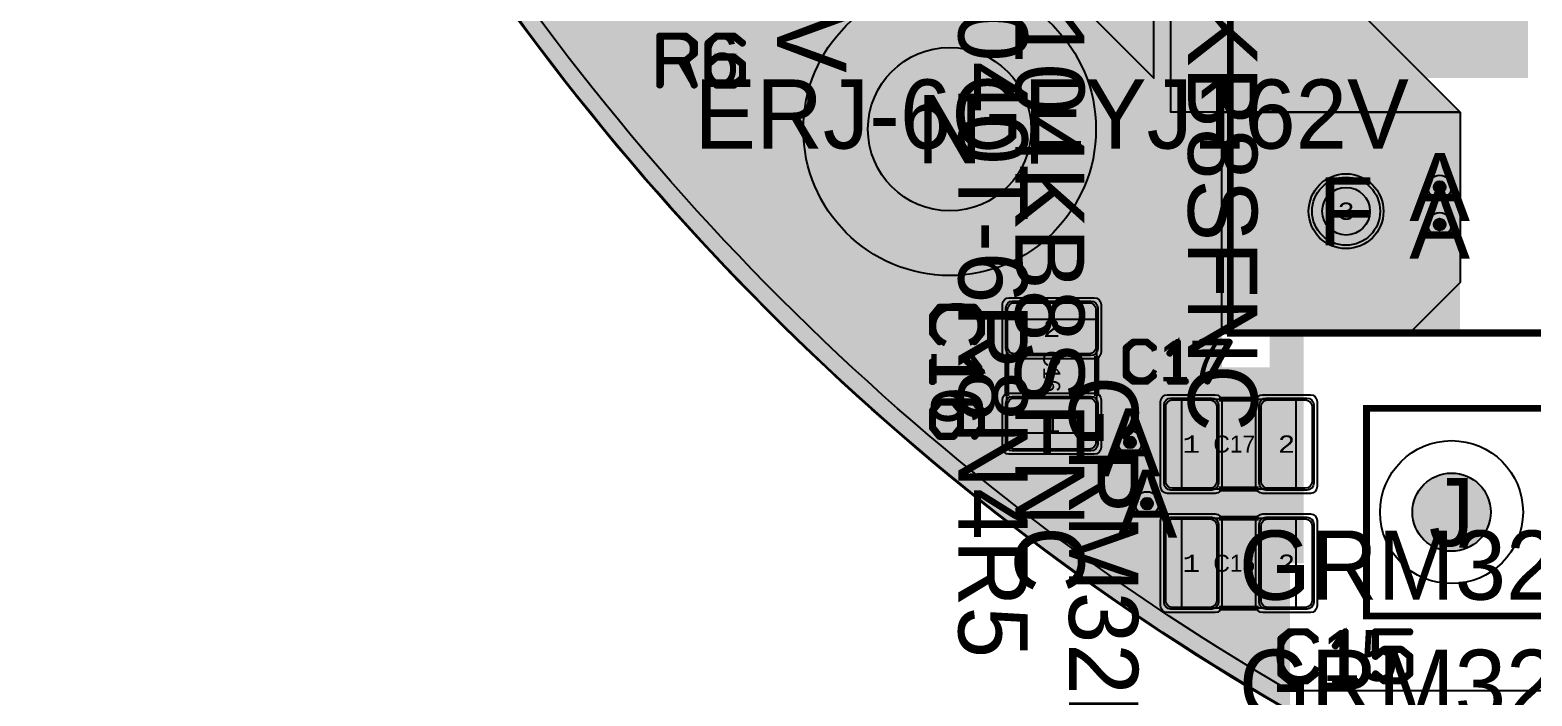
# Model space of a CAD drawing. Extents: x -74 to 89, y -133 to 74.
# Drawn here: x -74.03 to -29.89, y -63.65 to -44.09 of the extents above; entities that cross this region are included whole.
import ezdxf
from ezdxf.enums import TextEntityAlignment as Align

# ---------------------------------------------------------------- set-up
doc = ezdxf.new("R2010")
doc.units = 0
doc.header["$MEASUREMENT"] = 0
for name, color, linetype in [('ASSEMBLY_OUTLINES_TOP', 102, 'CONTINUOUS'), ('ASSEMBLY_PART_NUMBERS_TOP', 102, 'CONTINUOUS'), ('ASSEMBLY_REF_DES_TOP', 102, 'CONTINUOUS'), ('BOARD_OUTLINE', 10, 'CONTINUOUS'), ('DRILL_DRAWING', 21, 'CONTINUOUS'), ('GENERATED_SILKSCREEN_TOP', 140, 'CONTINUOUS'), ('MANUFACTURING_OUTLINES', 10, 'CONTINUOUS'), ('MOUNTING_HOLE_PADS_LAYER10', 150, 'CONTINUOUS'), ('MOUNTING_HOLE_PADS_LAYER11', 230, 'CONTINUOUS'), ('MOUNTING_HOLES_LAYER_BOT13', 42, 'CONTINUOUS'), ('MOUNTING_HOLES_LAYER_TOP', 42, 'CONTINUOUS'), ('PART_HOLES_LAYER_BOTTOM', 30, 'CONTINUOUS'), ('PART_HOLES_LAYER_TOP', 30, 'CONTINUOUS'), ('PART_PADS_LAYER_BOTTOM', 230, 'CONTINUOUS'), ('PART_PADS_LAYER_TOP', 150, 'CONTINUOUS'), ('PART_PADS_SMD_TOP', 150, 'CONTINUOUS'), ('PIN_NUMBERS_TOP', 8, 'CONTINUOUS'), ('PLACEMENT_OUTLINES_TOP', 130, 'CONTINUOUS'), ('PLANE_DATA_LAYER_BOTTOM', 230, 'CONTINUOUS'), ('PLANE_DATA_LAYER_TOP', 150, 'CONTINUOUS'), ('PLANE_SHAPES_LAYER_BOTTOM', 230, 'CONTINUOUS'), ('PLANE_SHAPES_LAYER_TOP', 150, 'CONTINUOUS'), ('ROUTE_BORDER', 151, 'CONTINUOUS'), ('SILKSCREEN_OUTLINES_TOP', 150, 'CONTINUOUS'), ('SILKSCREEN_REF_DES_TOP', 150, 'CONTINUOUS'), ('SOLDERMASK_PADS_BTM', 12, 'CONTINUOUS'), ('SOLDERMASK_PADS_TOP', 180, 'CONTINUOUS'), ('SOLDERPASTE_PADS_TOP', 180, 'CONTINUOUS'), ('TRACES_LAYER_TOP', 150, 'CONTINUOUS'), ('VIA_HOLES_LAYER_BOTTOM', 30, 'CONTINUOUS'), ('VIA_HOLES_LAYER_TOP', 30, 'CONTINUOUS'), ('VIA_PADS_LAYER_BOTTOM', 230, 'CONTINUOUS'), ('VIA_PADS_LAYER_TOP', 150, 'CONTINUOUS')]:
    doc.layers.add(name, color=color, linetype=linetype)
doc.styles.add('COURIER_NEW', font='COUR.TTF')
doc.styles.add('VERIBEST_GERBER_0', font='txt')

msp = doc.modelspace()

# ---------------------------------------------------------------- hatches: boundary and pattern name
at = {"layer": 'MOUNTING_HOLES_LAYER_BOT13'}
h = msp.add_hatch(color=256, dxfattribs=at)
edge = h.paths.add_edge_path()
edge.add_arc((-47, -47), 2.4, 0, 360)
h = msp.add_hatch(color=256, dxfattribs=at)
edge = h.paths.add_edge_path()
edge.add_arc((-32.25, -58.25), 1.15, 0, 360)
at = {"layer": 'MOUNTING_HOLES_LAYER_TOP'}
h = msp.add_hatch(color=256, dxfattribs=at)
edge = h.paths.add_edge_path()
edge.add_arc((-47, -47), 2.4, 0, 360)
h = msp.add_hatch(color=256, dxfattribs=at)
edge = h.paths.add_edge_path()
edge.add_arc((-32.25, -58.25), 1.15, 0, 360)
at = {"layer": 'PART_HOLES_LAYER_BOTTOM'}
h = msp.add_hatch(color=256, dxfattribs=at)
edge = h.paths.add_edge_path()
edge.add_arc((-35.35, -49.41), 0.7, 0, 360)
at = {"layer": 'PART_HOLES_LAYER_TOP'}
h = msp.add_hatch(color=256, dxfattribs=at)
edge = h.paths.add_edge_path()
edge.add_arc((-35.35, -49.41), 0.7, 0, 360)
at = {"layer": 'PLANE_DATA_LAYER_BOTTOM'}
h = msp.add_hatch(color=256, dxfattribs=at)
h.paths.add_polyline_path([(-30, -45.4238, -0.414213562), (-30.0762, -45.5), (-38.999992, -45.5, 0.414213562), (-39, -45.500008), (-39, -53.999992, 0.414213562), (-38.999992, -54), (-37.076199, -54, -0.414213562), (-36.999999, -54.0762), (-36.999999, -63.375152, -0.579265375), (-37.114677, -63.440923, -0.129068366), (-63.489622, -37.03131, -0.132776077), (-63.5, -36.992919), (-63.5, -9.5), (-72.816526, -9.5, -0.37700099), (-72.892096, -9.43358, -0.002983456), (-72.999481, -8.56305, -0.029201915), (-73, -8.554172), (-73, 8.554164, -0.029201915), (-72.999481, 8.563042, -0.002983483), (-72.892095, 9.43358, -0.37700099), (-72.816525, 9.5), (-63.5, 9.5), (-63.5, 18.4238, -0.414213562), (-63.4238, 18.5), (-60.293417, 18.5, -0.414213562), (-60.217217, 18.4238), (-60.217217, 18.423799, -0.09675006), (-60.222818, 18.395125, 0.195333998), (-60.222818, 17.604875, -0.09675006), (-60.217217, 17.576201), (-60.217217, 17.5762, -0.414213562), (-60.293417, 17.5), (-60.499992, 17.5, 0.414213562), (-60.5, 17.499992), (-60.5, 13.823193, -0.130021935), (-60.509966, 13.785517, 0.264511518), (-60.509966, 11.214483, -0.130021935), (-60.5, 11.176807), (-60.5, 9.500008, 0.414213562), (-60.499992, 9.5), (-59.0762, 9.5, -0.414213562), (-59, 9.4238), (-59, -7.275483, -0.401337416), (-59.072836, -7.351609, 0.956789612), (-59.072836, -10.648391, -0.401337416), (-59, -10.724517), (-59, -11.025483, -0.401337416), (-59.072836, -11.101609, 0.956789612), (-59.072836, -14.398391, -0.401337416), (-59, -14.474517), (-59, -15.025483, -0.401337416), (-59.072836, -15.101609, 0.956789612), (-59.072836, -18.398391, -0.401337416), (-59, -18.474517), (-59, -21.499992, 0.414213562), (-58.999992, -21.5), (-30.0762, -21.5, -0.414213562), (-30, -21.5762)], flags=0)
h.paths.add_polyline_path([(-72, 0, -1), (-61, 0, -1)], flags=0)
h.paths.add_polyline_path([(-62.15, -37, -1), (-58.85, -37, -1)], flags=0)
h.paths.add_polyline_path([(-62.15, -29.5, -1), (-58.85, -29.5, -1)], flags=0)
h.paths.add_polyline_path([(-56.95, -37, -1), (-54.05, -37, -1)], flags=0)
h.paths.add_polyline_path([(-53.000008, -32, 0.414213562), (-53, -31.999992), (-53, -27.000008, 0.414213562), (-53.000008, -27), (-58.499992, -27, 0.414213562), (-58.5, -27.000008), (-58.5, -31.999992, 0.414213562), (-58.499992, -32), (-56.899, -32, -0.414213562), (-56.8228, -32.0762, -0.176313298), (-56.840625, -32.125178, 2.144389354), (-54.159375, -32.125178, -0.176313298), (-54.1772, -32.0762, -0.414213562), (-54.101, -32)], flags=0)
h.paths.add_polyline_path([(-52.25, -23.25, -1), (-49.25, -23.25, -1)], flags=0)
h.paths.add_polyline_path([(-42.500008, -41.5, 0.414213562), (-42.5, -41.499992), (-42.5, -36.000008, 0.414213562), (-42.500008, -36), (-51.499992, -36, 0.414213562), (-51.5, -36.000008), (-51.5, -41.499992, 0.414213562), (-51.499992, -41.5)], flags=0)
h.paths.add_polyline_path([(-42.500008, -34.5, 0.414213562), (-42.5, -34.499992), (-42.5, -28.500008, 0.414213562), (-42.500008, -28.5), (-51.499992, -28.5, 0.414213562), (-51.5, -28.500008), (-51.5, -34.499992, 0.414213562), (-51.499992, -34.5)], flags=0)
h.paths.add_polyline_path([(-51.8, -47, -1), (-42.2, -47, -1)], flags=0)
h.paths.add_polyline_path([(-41.75, -42.75, -1), (-39.25, -42.75, -1)], flags=0)
h.paths.add_polyline_path([(-36.85, -39.25, -1), (-33.85, -39.25, -1)], flags=0)
h = msp.add_hatch(color=256, dxfattribs=at)
h.paths.add_polyline_path([(-32, -52.9238, -0.414213562), (-32.0762, -53), (-37.9238, -53, -0.414213562), (-38, -52.9238), (-38, -46.5762, -0.414213562), (-37.9238, -46.5), (-32.0762, -46.5, -0.414213562), (-32, -46.5762)], flags=0)
h.paths.add_polyline_path([(-36.85, -49.41, -1), (-33.85, -49.41, -1)], flags=0)
for points in [[(-35.35, -49.41), (-35.35, -47.8338)], [(-35.35, -49.41), (-36.9262, -49.41)], [(-35.35, -49.41), (-35.35, -50.9862)], [(-35.35, -49.41), (-33.7738, -49.41)]]:
    msp.add_hatch(color=256, dxfattribs=at).paths.add_polyline_path(points, is_closed=False, flags=0)
at = {"layer": 'PLANE_DATA_LAYER_TOP'}
h = msp.add_hatch(color=256, dxfattribs=at)
h.paths.add_polyline_path([(-31.999999, -46.531563), (-32.000002, -51.46844), (-32.000002, -51.468441, -0.198909956), (-32.02232, -51.522322), (-33.477678, -52.97768, -0.198913366), (-33.53156, -52.999998), (-40.9238, -53, -0.414213562), (-41, -52.9238), (-41, -45.500004), (-41.000003, -45.499999), (-44.499998, -42.000002, 0.207684346), (-44.500004, -42), (-50.4238, -42, -0.414213562), (-50.5, -41.9238), (-50.5, -38.0762, -0.414213562), (-50.4238, -38), (-40.531562, -38, -0.198913366), (-40.47768, -38.022318), (-32.022317, -46.477681, -0.198909956), (-31.999999, -46.531562)], flags=0)
h.paths.add_polyline_path([(-45.65, -41.2, 0.414213562), (-45.1, -40.65), (-45.1, -39.35, 0.414213562), (-45.65, -38.8), (-48.85, -38.8, 0.414213562), (-49.4, -39.35), (-49.4, -40.65, 0.414213562), (-48.85, -41.2)], flags=0)
h.paths.add_polyline_path([(-41.75, -42.75, -1), (-39.25, -42.75, -1)], flags=0)
h.paths.add_polyline_path([(-36.85, -49.41, -1), (-33.85, -49.41, -1)], flags=0)
for points in [[(-35.35, -49.41), (-35.35, -47.8338)], [(-35.35, -49.41), (-36.9262, -49.41)], [(-35.35, -49.41), (-35.35, -50.9862)], [(-35.35, -49.41), (-33.7738, -49.41)]]:
    msp.add_hatch(color=256, dxfattribs=at).paths.add_polyline_path(points, is_closed=False, flags=0)
at = {"layer": 'PLANE_SHAPES_LAYER_BOTTOM'}
h = msp.add_hatch(color=256, dxfattribs=at)
h.paths.add_polyline_path([(-30, -45.5), (-39, -45.5), (-39, -54), (-37, -54), (-37, -64.08588, -0.131652498), (-64.08588, -37), (-63.5, -37), (-63.5, -21.5), (-30, -21.5)], flags=0)
h.paths.add_polyline_path([(-58.5, -32), (-58.5, -27), (-53, -27), (-53, -32)], flags=16)
h.paths.add_polyline_path([(-51.5, -41.5), (-51.5, -36), (-42.5, -36), (-42.5, -41.5)], flags=16)
h.paths.add_polyline_path([(-51.5, -34.5), (-51.5, -28.5), (-42.5, -28.5), (-42.5, -34.5)], flags=16)
at = {"layer": 'PLANE_SHAPES_LAYER_TOP'}
for points in [[(-40.5, -38), (-32, -46.5), (-40.5, -46.5)], [(-44.5, -42), (-41, -45.5), (-41, -42)], [(-32, -51.5), (-33.5, -53), (-39, -53), (-39, -46.5), (-32, -46.5)]]:
    msp.add_hatch(color=256, dxfattribs=at).paths.add_polyline_path(points, flags=0)
at = {"layer": 'VIA_HOLES_LAYER_BOTTOM'}
h = msp.add_hatch(color=256, dxfattribs=at)
edge = h.paths.add_edge_path()
edge.add_arc((-32.6, -48.7), 0.175, 0, 360)
h = msp.add_hatch(color=256, dxfattribs=at)
edge = h.paths.add_edge_path()
edge.add_arc((-32.6, -49.8), 0.175, 0, 360)
h = msp.add_hatch(color=256, dxfattribs=at)
edge = h.paths.add_edge_path()
edge.add_arc((-41.7, -56.2), 0.175, 0, 360)
h = msp.add_hatch(color=256, dxfattribs=at)
edge = h.paths.add_edge_path()
edge.add_arc((-41.2, -58), 0.175, 0, 360)
at = {"layer": 'VIA_HOLES_LAYER_TOP'}
h = msp.add_hatch(color=256, dxfattribs=at)
edge = h.paths.add_edge_path()
edge.add_arc((-32.6, -48.7), 0.175, 0, 360)
h = msp.add_hatch(color=256, dxfattribs=at)
edge = h.paths.add_edge_path()
edge.add_arc((-32.6, -49.8), 0.175, 0, 360)
h = msp.add_hatch(color=256, dxfattribs=at)
edge = h.paths.add_edge_path()
edge.add_arc((-41.7, -56.2), 0.175, 0, 360)
h = msp.add_hatch(color=256, dxfattribs=at)
edge = h.paths.add_edge_path()
edge.add_arc((-41.2, -58), 0.175, 0, 360)

# ---------------------------------------------------------------- linework, layer by layer
at = {"layer": 'ASSEMBLY_OUTLINES_TOP', "const_width": 0.2}
for points in [[(-38.75, -53), (-38.75, -25.5), (13.75, -25.5), (13.75, -53)], [(-34.75, -61.3), (-34.75, -55.2), (-12.75, -55.2), (-12.75, -61.3)]]:
    msp.add_lwpolyline(points, close=True, dxfattribs=at)
at = {"layer": 'ASSEMBLY_OUTLINES_TOP'}
for points in [[(-45.32, -55.93), (-45.32, -52.58), (-42.68, -52.58), (-42.68, -55.93)], [(-40.18, -57.57), (-40.18, -54.93), (-36.83, -54.93), (-36.83, -57.57)], [(-40.18, -61.07), (-40.18, -58.43), (-36.83, -58.43), (-36.83, -61.07)]]:
    msp.add_lwpolyline(points, close=True, dxfattribs=at)
msp.add_circle((0, 0), 74, dxfattribs=at)
at = {"layer": 'BOARD_OUTLINE'}
msp.add_lwpolyline([(62, -40.39802, -0.011944181), (60, -43.312816), (60, -43.312815, -0.105291747), (37.148351, -64), (10, -64), (10, -73.321211, -0.067878888), (-10, -73.321211), (-10, -64), (-37.148351, -64, -0.130474387), (-64, -37.148351), (-64, -10), (-73.321211, -10, -0.067878888), (-73.321211, 10), (-64, 10), (-64, 37.148351, -0.130474387), (-37.148351, 64), (-10, 64), (-10, 73.321211, -0.067878888), (10, 73.321211), (10, 64), (37.148351, 64, -0.105291747), (60, 43.312815), (60, 43.312816, -0.011944181), (62, 40.39802)], format="xyb", close=True, dxfattribs=at)
at = {"layer": 'GENERATED_SILKSCREEN_TOP', "const_width": 0.15}
for points in [[(-38.75, -52.95), (-38.75, -25.55), (13.75, -25.55), (13.75, -52.95)], [(-34.75, -61.3), (-34.75, -55.2), (-12.75, -55.2), (-12.75, -61.3)]]:
    msp.add_lwpolyline(points, close=True, dxfattribs=at)
for points in [[(-54.4855, -44.8055), (-54.481, -44.8025), (-54.4795, -44.795), (-54.475, -44.7875), (-54.475, -44.78), (-54.475, -44.471), (-54.475, -44.4635), (-54.4795, -44.459), (-54.4795, -44.4545), (-54.481, -44.453), (-54.4825, -44.4515), (-54.4855, -44.4485), (-54.7405, -44.2415), (-54.748, -44.2385), (-54.754, -44.237), (-54.76, -44.2355), (-55.516, -44.2355), (-55.5295, -44.2385), (-55.5385, -44.246), (-55.546, -44.255), (-55.549, -44.2655), (-55.549, -45.7055), (-55.546, -45.7175), (-55.5385, -45.725), (-55.5295, -45.7295), (-55.519, -45.731), (-55.507, -45.7295), (-55.4965, -45.725), (-55.489, -45.7175), (-55.486, -45.7055), (-55.486, -45.0155), (-54.781, -45.0155), (-54.535, -45.7145), (-54.529, -45.725), (-54.5185, -45.731), (-54.5065, -45.7325), (-54.4975, -45.7295), (-54.4885, -45.725), (-54.481, -45.7175), (-54.4765, -45.707), (-54.4795, -45.695), (-54.7255, -44.996), (-54.4855, -44.8055)], [(-55.486, -44.297), (-54.769, -44.297), (-54.535, -44.486), (-54.535, -44.765), (-54.769, -44.9555), (-55.486, -44.9555), (-55.486, -44.297)], [(-53.3215, -44.2415), (-53.0695, -44.447), (-53.062, -44.4545), (-53.0605, -44.4665), (-53.062, -44.4755), (-53.065, -44.483), (-53.0695, -44.489), (-53.077, -44.495), (-53.0845, -44.4995), (-53.092, -44.501), (-53.0995, -44.501), (-53.1055, -44.4965), (-53.3515, -44.297), (-53.8375, -44.297), (-54.0685, -44.486), (-54.0685, -45.0245), (-53.8645, -44.858), (-53.8585, -44.8565), (-53.8555, -44.855), (-53.854, -44.855), (-53.854, -44.8535), (-53.8465, -44.852), (-53.341, -44.852), (-53.335, -44.8535), (-53.335, -44.855), (-53.332, -44.855), (-53.3275, -44.8565), (-53.323, -44.858), (-53.0695, -45.062), (-53.068, -45.0665), (-53.065, -45.068), (-53.0635, -45.0695), (-53.0635, -45.0725), (-53.0605, -45.083), (-53.059, -45.0875), (-53.059, -45.5), (-53.0605, -45.5075), (-53.0635, -45.5135), (-53.065, -45.5195), (-53.0695, -45.524), (-53.3215, -45.7295), (-53.329, -45.7325), (-53.3305, -45.734), (-53.3335, -45.734), (-53.3365, -45.7355), (-53.338, -45.7355), (-53.341, -45.7355), (-53.8465, -45.7355), (-53.8525, -45.734), (-53.8585, -45.7325), (-53.8645, -45.7295), (-54.1165, -45.524), (-54.1195, -45.521), (-54.1225, -45.5195), (-54.1255, -45.515), (-54.1285, -45.5045), (-54.13, -45.5), (-54.13, -44.471), (-54.1285, -44.4635), (-54.1255, -44.4575), (-54.1225, -44.4545), (-54.1195, -44.4515), (-54.1165, -44.447), (-53.8645, -44.2415), (-53.8585, -44.24), (-53.854, -44.2385), (-53.8525, -44.237), (-53.8465, -44.2355), (-53.341, -44.2355), (-53.335, -44.237), (-53.3335, -44.237), (-53.332, -44.2385), (-53.3275, -44.24), (-53.3215, -44.2415)], [(-54.0685, -45.1025), (-54.0685, -45.485), (-53.8375, -45.674), (-53.353, -45.674), (-53.119, -45.485), (-53.119, -45.1025), (-53.353, -44.912), (-53.8375, -44.912), (-54.0685, -45.1025)], [(-47.528, -52.468), (-47.3225, -52.216), (-47.318, -52.2085), (-47.312, -52.207), (-47.306, -52.204), (-47.2985, -52.2025), (-46.2695, -52.2025), (-46.262, -52.204), (-46.256, -52.207), (-46.2515, -52.21), (-46.25, -52.2115), (-46.2455, -52.216), (-46.04, -52.468), (-46.0385, -52.4725), (-46.037, -52.477), (-46.0355, -52.4785), (-46.034, -52.4845), (-46.034, -52.99), (-46.0355, -52.9975), (-46.037, -53.0005), (-46.0385, -53.005), (-46.04, -53.0095), (-46.2455, -53.263), (-46.253, -53.269), (-46.265, -53.272), (-46.2725, -53.2705), (-46.28, -53.2675), (-46.2875, -53.263), (-46.2935, -53.2555), (-46.298, -53.248), (-46.2995, -53.2405), (-46.2995, -53.233), (-46.295, -53.227), (-46.0955, -52.9795), (-46.0955, -52.495), (-46.2845, -52.264), (-47.2835, -52.264), (-47.4725, -52.495), (-47.4725, -52.9795), (-47.273, -53.227), (-47.2685, -53.233), (-47.2685, -53.2405), (-47.27, -53.248), (-47.2745, -53.2555), (-47.2805, -53.263), (-47.288, -53.2675), (-47.2955, -53.2705), (-47.306, -53.272), (-47.315, -53.269), (-47.3225, -53.263), (-47.528, -53.0095), (-47.531, -53.0035), (-47.5325, -53.002), (-47.5325, -52.9975), (-47.5325, -52.996), (-47.534, -52.9945), (-47.534, -52.99), (-47.534, -52.4845), (-47.5325, -52.4785), (-47.531, -52.4725), (-47.528, -52.468)], [(-41.6256, -54.4256), (-41.8272, -54.2612), (-41.8332, -54.2576), (-41.8344, -54.2528), (-41.8368, -54.248), (-41.838, -54.242), (-41.838, -53.4188), (-41.8368, -53.4128), (-41.8344, -53.408), (-41.832, -53.4056), (-41.8308, -53.4032), (-41.8284, -53.3996), (-41.6256, -53.2352), (-41.622, -53.234), (-41.6184, -53.2328), (-41.6172, -53.2316), (-41.6124, -53.2304), (-41.208, -53.2304), (-41.202, -53.2316), (-41.1996, -53.2328), (-41.196, -53.234), (-41.1924, -53.2352), (-40.9896, -53.3996), (-40.9848, -53.4056), (-40.9824, -53.4152), (-40.9836, -53.4224), (-40.986, -53.4284), (-40.9896, -53.4332), (-40.9956, -53.438), (-41.0016, -53.4416), (-41.0076, -53.4428), (-41.0136, -53.4428), (-41.0184, -53.4392), (-41.2164, -53.2796), (-41.604, -53.2796), (-41.7888, -53.4308), (-41.7888, -54.23), (-41.604, -54.3812), (-41.2164, -54.3812), (-41.0184, -54.2216), (-41.0136, -54.2192), (-41.0076, -54.218), (-41.0016, -54.2192), (-40.9956, -54.2228), (-40.9896, -54.2276), (-40.986, -54.2336), (-40.9836, -54.2408), (-40.9824, -54.248), (-40.9848, -54.2552), (-40.9896, -54.2612), (-41.1924, -54.4256), (-41.1972, -54.428), (-41.1984, -54.4292), (-41.202, -54.4292), (-41.2032, -54.4304), (-41.2044, -54.4304), (-41.208, -54.4304), (-41.6124, -54.4304), (-41.6172, -54.4292), (-41.622, -54.428), (-41.6256, -54.4256)], [(-40.5336, -54.3812), (-40.5432, -54.3836), (-40.548, -54.3884), (-40.5516, -54.3968), (-40.5528, -54.4064), (-40.5516, -54.4148), (-40.548, -54.4232), (-40.5432, -54.4292), (-40.5336, -54.4304), (-40.0656, -54.4304), (-40.0572, -54.4292), (-40.05, -54.4232), (-40.0464, -54.4148), (-40.0452, -54.4064), (-40.0464, -54.3968), (-40.05, -54.3884), (-40.0572, -54.3836), (-40.0656, -54.3812), (-40.2768, -54.3812), (-40.2768, -53.2544), (-40.278, -53.246), (-40.2816, -53.24), (-40.2876, -53.2364), (-40.296, -53.2352), (-40.302, -53.234), (-40.308, -53.234), (-40.3128, -53.2364), (-40.3176, -53.2412), (-40.5516, -53.57), (-40.5552, -53.5784), (-40.5552, -53.5868), (-40.5516, -53.594), (-40.5456, -53.6), (-40.5384, -53.6048), (-40.53, -53.6072), (-40.5252, -53.6072), (-40.5216, -53.606), (-40.5156, -53.5988), (-40.3236, -53.33), (-40.3236, -54.3812), (-40.5336, -54.3812)], [(-39.4488, -54.3944), (-39.4512, -54.4028), (-39.45, -54.4112), (-39.444, -54.4184), (-39.438, -54.4232), (-39.4296, -54.4256), (-39.4212, -54.4268), (-39.414, -54.4244), (-39.408, -54.4172), (-38.7612, -53.2664), (-38.7588, -53.2604), (-38.7588, -53.2556), (-38.7588, -53.2508), (-38.7612, -53.246), (-38.7648, -53.2388), (-38.7696, -53.234), (-38.7756, -53.2316), (-38.7816, -53.2304), (-39.5916, -53.2304), (-39.6, -53.2328), (-39.606, -53.2388), (-39.6108, -53.246), (-39.612, -53.2556), (-39.6108, -53.264), (-39.606, -53.2724), (-39.6, -53.2784), (-39.5916, -53.2796), (-38.8224, -53.2796), (-39.4488, -54.3944)], [(-47.4725, -53.833), (-47.474, -53.821), (-47.4815, -53.815), (-47.492, -53.8105), (-47.504, -53.809), (-47.5145, -53.8105), (-47.525, -53.815), (-47.5325, -53.821), (-47.534, -53.833), (-47.534, -54.418), (-47.5325, -54.4285), (-47.525, -54.4375), (-47.5145, -54.442), (-47.504, -54.4435), (-47.492, -54.442), (-47.4815, -54.4375), (-47.474, -54.4285), (-47.4725, -54.418), (-47.4725, -54.154), (-46.064, -54.154), (-46.0535, -54.1525), (-46.046, -54.148), (-46.0415, -54.1405), (-46.04, -54.13), (-46.0385, -54.1225), (-46.0385, -54.115), (-46.0415, -54.109), (-46.0475, -54.103), (-46.4585, -53.8105), (-46.469, -53.806), (-46.478, -53.806), (-46.4885, -53.8105), (-46.496, -53.818), (-46.502, -53.827), (-46.505, -53.8375), (-46.502, -53.848), (-46.4945, -53.8555), (-46.1585, -54.0955), (-47.4725, -54.0955), (-47.4725, -53.833)], [(-46.04, -55.7905), (-46.2455, -56.0425), (-46.253, -56.05), (-46.265, -56.0515), (-46.2725, -56.05), (-46.28, -56.047), (-46.2875, -56.0425), (-46.2935, -56.035), (-46.298, -56.0275), (-46.2995, -56.02), (-46.2995, -56.0125), (-46.295, -56.0065), (-46.0955, -55.7605), (-46.0955, -55.2745), (-46.2845, -55.0435), (-46.823, -55.0435), (-46.6565, -55.2475), (-46.655, -55.2535), (-46.6535, -55.2565), (-46.6535, -55.258), (-46.652, -55.258), (-46.6505, -55.2655), (-46.6505, -55.771), (-46.652, -55.777), (-46.6535, -55.7785), (-46.6535, -55.78), (-46.655, -55.7845), (-46.6565, -55.7905), (-46.8605, -56.0425), (-46.8635, -56.044), (-46.8665, -56.047), (-46.868, -56.0485), (-46.871, -56.0485), (-46.8815, -56.0515), (-46.886, -56.053), (-47.2985, -56.053), (-47.306, -56.0515), (-47.312, -56.0485), (-47.318, -56.047), (-47.3225, -56.0425), (-47.528, -55.7905), (-47.531, -55.783), (-47.5325, -55.7815), (-47.5325, -55.7785), (-47.5325, -55.7755), (-47.534, -55.774), (-47.534, -55.771), (-47.534, -55.2655), (-47.5325, -55.2595), (-47.531, -55.2535), (-47.528, -55.2475), (-47.3225, -54.9955), (-47.3195, -54.9925), (-47.318, -54.9895), (-47.3135, -54.9865), (-47.303, -54.9835), (-47.2985, -54.982), (-46.2695, -54.982), (-46.262, -54.9835), (-46.256, -54.9865), (-46.2515, -54.9895), (-46.25, -54.9925), (-46.2455, -54.9955), (-46.04, -55.2475), (-46.0385, -55.2535), (-46.037, -55.258), (-46.0355, -55.2595), (-46.034, -55.2655), (-46.034, -55.771), (-46.0355, -55.777), (-46.0355, -55.7785), (-46.037, -55.78), (-46.0385, -55.7845), (-46.04, -55.7905)], [(-46.901, -55.0435), (-47.2835, -55.0435), (-47.4725, -55.2745), (-47.4725, -55.759), (-47.2835, -55.993), (-46.901, -55.993), (-46.7105, -55.759), (-46.7105, -55.2745), (-46.901, -55.0435)], [(-37.032, -63.2295), (-37.284, -63.024), (-37.2915, -63.0195), (-37.293, -63.0135), (-37.296, -63.0075), (-37.2975, -63), (-37.2975, -61.971), (-37.296, -61.9635), (-37.293, -61.9575), (-37.29, -61.9545), (-37.2885, -61.9515), (-37.2855, -61.947), (-37.032, -61.7415), (-37.0275, -61.74), (-37.023, -61.7385), (-37.0215, -61.737), (-37.0155, -61.7355), (-36.51, -61.7355), (-36.5025, -61.737), (-36.4995, -61.7385), (-36.495, -61.74), (-36.4905, -61.7415), (-36.237, -61.947), (-36.231, -61.9545), (-36.228, -61.9665), (-36.2295, -61.9755), (-36.2325, -61.983), (-36.237, -61.989), (-36.2445, -61.995), (-36.252, -61.9995), (-36.2595, -62.001), (-36.267, -62.001), (-36.273, -61.9965), (-36.5205, -61.797), (-37.005, -61.797), (-37.236, -61.986), (-37.236, -62.985), (-37.005, -63.174), (-36.5205, -63.174), (-36.273, -62.9745), (-36.267, -62.9715), (-36.2595, -62.97), (-36.252, -62.9715), (-36.2445, -62.976), (-36.237, -62.982), (-36.2325, -62.9895), (-36.2295, -62.9985), (-36.228, -63.0075), (-36.231, -63.0165), (-36.237, -63.024), (-36.4905, -63.2295), (-36.4965, -63.2325), (-36.498, -63.234), (-36.5025, -63.234), (-36.504, -63.2355), (-36.5055, -63.2355), (-36.51, -63.2355), (-37.0155, -63.2355), (-37.0215, -63.234), (-37.0275, -63.2325), (-37.032, -63.2295)], [(-35.667, -63.174), (-35.679, -63.177), (-35.685, -63.183), (-35.6895, -63.1935), (-35.691, -63.2055), (-35.6895, -63.216), (-35.685, -63.2265), (-35.679, -63.234), (-35.667, -63.2355), (-35.082, -63.2355), (-35.0715, -63.234), (-35.0625, -63.2265), (-35.058, -63.216), (-35.0565, -63.2055), (-35.058, -63.1935), (-35.0625, -63.183), (-35.0715, -63.177), (-35.082, -63.174), (-35.346, -63.174), (-35.346, -61.7655), (-35.3475, -61.755), (-35.352, -61.7475), (-35.3595, -61.743), (-35.37, -61.7415), (-35.3775, -61.74), (-35.385, -61.74), (-35.391, -61.743), (-35.397, -61.749), (-35.6895, -62.16), (-35.694, -62.1705), (-35.694, -62.181), (-35.6895, -62.19), (-35.682, -62.1975), (-35.673, -62.2035), (-35.6625, -62.2065), (-35.6565, -62.2065), (-35.652, -62.205), (-35.6445, -62.196), (-35.4045, -61.86), (-35.4045, -63.174), (-35.667, -63.174)], [(-34.236, -62.2515), (-34.242, -62.253), (-34.2465, -62.2545), (-34.2525, -62.2575), (-34.4565, -62.4225), (-34.4565, -61.797), (-33.477, -61.797), (-33.4665, -61.794), (-33.4575, -61.788), (-33.453, -61.7775), (-33.4515, -61.767), (-33.453, -61.755), (-33.4575, -61.746), (-33.4665, -61.7385), (-33.477, -61.7355), (-34.4895, -61.7355), (-34.5, -61.7385), (-34.509, -61.746), (-34.5165, -61.755), (-34.5195, -61.7655), (-34.5195, -62.487), (-34.518, -62.4975), (-34.5135, -62.505), (-34.5075, -62.5095), (-34.497, -62.5125), (-34.4895, -62.5155), (-34.4835, -62.517), (-34.476, -62.5155), (-34.47, -62.511), (-34.2255, -62.3115), (-33.741, -62.3115), (-33.507, -62.502), (-33.507, -62.985), (-33.741, -63.1725), (-34.2255, -63.1725), (-34.47, -62.9745), (-34.4805, -62.97), (-34.4895, -62.97), (-34.4985, -62.976), (-34.5075, -62.9835), (-34.5135, -62.994), (-34.515, -63.0045), (-34.5135, -63.015), (-34.506, -63.0225), (-34.2525, -63.2295), (-34.248, -63.2325), (-34.242, -63.2325), (-34.236, -63.2355), (-33.7305, -63.2355), (-33.726, -63.2355), (-33.7245, -63.234), (-33.723, -63.234), (-33.72, -63.2325), (-33.717, -63.2325), (-33.711, -63.2295), (-33.4575, -63.0225), (-33.453, -63.018), (-33.4515, -63.015), (-33.4485, -63.006), (-33.447, -63), (-33.447, -62.487), (-33.4485, -62.481), (-33.4515, -62.472), (-33.4515, -62.469), (-33.453, -62.4675), (-33.456, -62.4645), (-33.4575, -62.4615), (-33.711, -62.2575), (-33.7185, -62.2545), (-33.7245, -62.253), (-33.7305, -62.2515), (-34.236, -62.2515)]]:
    msp.add_lwpolyline(points, dxfattribs=at)
for points in [[(-45.319995, -54.833836, 0.000011642), (-45.320005, -54.833844), (-45.320005, -53.666156, 0.000011642), (-45.319995, -53.666164), (-45.319995, -54.833836)], [(-42.679995, -54.833844, 0.000011642), (-42.680005, -54.833836), (-42.680005, -53.666164, 0.000011642), (-42.679995, -53.666156), (-42.679995, -54.833844)], [(-37.916156, -54.929995, 0.000011642), (-37.916164, -54.930005), (-39.083836, -54.930005, 0.000011642), (-39.083844, -54.929995), (-37.916156, -54.929995)], [(-37.916156, -57.570005), (-39.083844, -57.570005, 0.000011642), (-39.083836, -57.569995), (-37.916164, -57.569995, 0.000011642), (-37.916156, -57.570005)], [(-37.916156, -58.429995, 0.000011642), (-37.916164, -58.430005), (-39.083836, -58.430005, 0.000011642), (-39.083844, -58.429995), (-37.916156, -58.429995)], [(-37.916156, -61.070005), (-39.083844, -61.070005, 0.000011642), (-39.083836, -61.069995), (-37.916164, -61.069995, 0.000011642), (-37.916156, -61.070005)]]:
    msp.add_lwpolyline(points, format="xyb", dxfattribs=at)
at = {"layer": 'MANUFACTURING_OUTLINES'}
msp.add_lwpolyline([(-37.161102, -64.021968, -0.130474388), (-64.021968, -37.161102, -0.132241555), (-64.0254, -37.148351), (-64.0254, -10.0254), (-73.321211, -10.0254, -0.375051504), (-73.346378, -10.003432, -0.067878885), (-73.346378, 10.003432, -0.375051504), (-73.321211, 10.0254), (-64.0254, 10.0254), (-64.0254, 37.148351, -0.132241555), (-64.021968, 37.161102, -0.130474388), (-37.161102, 64.021968, -0.132241555), (-37.148351, 64.0254), (-10.0254, 64.0254), (-10.0254, 73.321211, -0.375051504), (-10.003432, 73.346378, -0.067878885), (10.003432, 73.346378, -0.375051504), (10.0254, 73.321211), (10.0254, 64.0254), (37.148351, 64.0254, -0.132241555)], format="xyb", dxfattribs=at)
at = {"layer": 'MOUNTING_HOLE_PADS_LAYER10'}
for centre, radius in [((-47, -47), 4.3), ((-32.25, -58.25), 2.1)]:
    msp.add_circle(centre, radius, dxfattribs=at)
at = {"layer": 'MOUNTING_HOLE_PADS_LAYER11'}
for centre, radius in [((-47, -47), 4.3), ((-32.25, -58.25), 2.1)]:
    msp.add_circle(centre, radius, dxfattribs=at)
at = {"layer": 'MOUNTING_HOLES_LAYER_BOT13'}
for centre, radius in [((-47, -47), 2.4), ((-32.25, -58.25), 1.15)]:
    msp.add_circle(centre, radius, dxfattribs=at)
at = {"layer": 'MOUNTING_HOLES_LAYER_TOP'}
for centre, radius in [((-47, -47), 2.4), ((-32.25, -58.25), 1.15)]:
    msp.add_circle(centre, radius, dxfattribs=at)
at = {"layer": 'PART_HOLES_LAYER_BOTTOM'}
msp.add_circle((-35.35, -49.41), 0.7, dxfattribs=at)
at = {"layer": 'PART_HOLES_LAYER_TOP'}
msp.add_circle((-35.35, -49.41), 0.7, dxfattribs=at)
at = {"layer": 'PART_PADS_LAYER_BOTTOM'}
msp.add_circle((-35.35, -49.41), 1, dxfattribs=at)
at = {"layer": 'PART_PADS_LAYER_TOP'}
msp.add_circle((-35.35, -49.41), 1, dxfattribs=at)
at = {"layer": 'PART_PADS_SMD_TOP'}
for points in [[(-42.65, -53.45, -0.414213562), (-42.85, -53.65), (-45.15, -53.65, -0.414213562), (-45.35, -53.45), (-45.35, -52.25, -0.414213562), (-45.15, -52.05), (-42.85, -52.05, -0.414213562), (-42.65, -52.25)], [(-42.65, -56.25, -0.414213562), (-42.85, -56.45), (-45.15, -56.45, -0.414213562), (-45.35, -56.25), (-45.35, -55.05, -0.414213562), (-45.15, -54.85), (-42.85, -54.85, -0.414213562), (-42.65, -55.05)], [(-40.5, -57.6, -0.414213562), (-40.7, -57.4), (-40.7, -55.1, -0.414213562), (-40.5, -54.9), (-39.3, -54.9, -0.414213562), (-39.1, -55.1), (-39.1, -57.4, -0.414213562), (-39.3, -57.6)], [(-37.7, -57.6, -0.414213562), (-37.9, -57.4), (-37.9, -55.1, -0.414213562), (-37.7, -54.9), (-36.5, -54.9, -0.414213562), (-36.3, -55.1), (-36.3, -57.4, -0.414213562), (-36.5, -57.6)], [(-40.5, -61.1, -0.414213562), (-40.7, -60.9), (-40.7, -58.6, -0.414213562), (-40.5, -58.4), (-39.3, -58.4, -0.414213562), (-39.1, -58.6), (-39.1, -60.9, -0.414213562), (-39.3, -61.1)], [(-37.7, -61.1, -0.414213562), (-37.9, -60.9), (-37.9, -58.6, -0.414213562), (-37.7, -58.4), (-36.5, -58.4, -0.414213562), (-36.3, -58.6), (-36.3, -60.9, -0.414213562), (-36.5, -61.1)]]:
    msp.add_lwpolyline(points, format="xyb", close=True, dxfattribs=at)
at = {"layer": 'PLACEMENT_OUTLINES_TOP'}
for points in [[(-38.75, -53), (-38.75, -25.5), (13.75, -25.5), (13.75, -53)], [(-45.32, -55.93), (-45.32, -52.58), (-42.68, -52.58), (-42.68, -55.93)], [(-40.18, -57.57), (-40.18, -54.93), (-36.83, -54.93), (-36.83, -57.57)], [(-34.75, -61.3), (-34.75, -55.2), (-12.75, -55.2), (-12.75, -61.3)], [(-40.18, -61.07), (-40.18, -58.43), (-36.83, -58.43), (-36.83, -61.07)]]:
    msp.add_lwpolyline(points, close=True, dxfattribs=at)
at = {"layer": 'PLANE_DATA_LAYER_BOTTOM', "const_width": 0.75}
for points in [[(-35.35, -49.41), (-35.35, -47.8338)], [(-35.35, -49.41), (-36.9262, -49.41)], [(-35.35, -49.41), (-35.35, -50.9862)], [(-35.35, -49.41), (-33.7738, -49.41)]]:
    msp.add_lwpolyline(points, dxfattribs=at)
at = {"layer": 'PLANE_DATA_LAYER_TOP', "const_width": 0.75}
for points in [[(-35.35, -49.41), (-35.35, -47.8338)], [(-35.35, -49.41), (-36.9262, -49.41)], [(-35.35, -49.41), (-35.35, -50.9862)], [(-35.35, -49.41), (-33.7738, -49.41)]]:
    msp.add_lwpolyline(points, dxfattribs=at)
at = {"layer": 'PLANE_SHAPES_LAYER_BOTTOM'}
msp.add_solid([(-38, -53), (-32, -53), (-38, -46.5), (-32, -46.5)], dxfattribs=at)
at = {"layer": 'PLANE_SHAPES_LAYER_TOP'}
for points in [[(-40.5, -38), (-32, -46.5), (-40.5, -46.5)], [(-44.5, -42), (-41, -45.5), (-41, -42)], [(-32, -51.5), (-33.5, -53), (-39, -53), (-39, -46.5), (-32, -46.5)]]:
    msp.add_lwpolyline(points, close=True, dxfattribs=at)
for points in [[(-41, -46.5), (-40.5, -46.5), (-41, -38), (-40.5, -38)], [(-41, -53), (-39, -53), (-41, -46.5), (-39, -46.5)]]:
    msp.add_solid(points, dxfattribs=at)
at = {"layer": 'ROUTE_BORDER'}
msp.add_lwpolyline([(61.5, -40.249224, -0.116408926), (37.013511, -63.5), (9.5, -63.5), (9.5, -72.883469, -0.064898038), (-9.5, -72.883469), (-9.5, -63.5), (-37.013511, -63.5, -0.129544758), (-63.5, -37.013511), (-63.5, -9.5), (-72.883469, -9.5, -0.064898039), (-72.883468, 9.5), (-63.5, 9.5), (-63.5, 37.013508, -0.129544778), (-37.013506, 63.5), (-9.5, 63.5), (-9.5, 72.883466, -0.064898038), (9.5, 72.883466), (9.5, 64), (36.142076, 64, -0.119873966), (61.5, 40.249221)], format="xyb", close=True, dxfattribs=at)
at = {"layer": 'SILKSCREEN_OUTLINES_TOP'}
for points in [[(-38.75, -52.95), (-38.75, -25.55), (13.75, -25.55), (13.75, -52.95)], [(-45.32, -55.93), (-45.32, -52.58), (-42.68, -52.58), (-42.68, -55.93)], [(-40.18, -57.57), (-40.18, -54.93), (-36.83, -54.93), (-36.83, -57.57)], [(-34.75, -61.3), (-34.75, -55.2), (-12.75, -55.2), (-12.75, -61.3)], [(-40.18, -61.07), (-40.18, -58.43), (-36.83, -58.43), (-36.83, -61.07)]]:
    msp.add_lwpolyline(points, close=True, dxfattribs=at)
at = {"layer": 'SOLDERMASK_PADS_BTM'}
msp.add_circle((-35.35, -49.41), 1.1, dxfattribs=at)
at = {"layer": 'SOLDERMASK_PADS_TOP'}
for points in [[(-42.55, -53.55, -0.414213562), (-42.75, -53.75), (-45.25, -53.75, -0.414213562), (-45.45, -53.55), (-45.45, -52.15, -0.414213562), (-45.25, -51.95), (-42.75, -51.95, -0.414213562), (-42.55, -52.15)], [(-42.55, -56.35, -0.414213562), (-42.75, -56.55), (-45.25, -56.55, -0.414213562), (-45.45, -56.35), (-45.45, -54.95, -0.414213562), (-45.25, -54.75), (-42.75, -54.75, -0.414213562), (-42.55, -54.95)], [(-40.6, -57.7, -0.414213562), (-40.8, -57.5), (-40.8, -55, -0.414213562), (-40.6, -54.8), (-39.2, -54.8, -0.414213562), (-39, -55), (-39, -57.5, -0.414213562), (-39.2, -57.7)], [(-37.8, -57.7, -0.414213562), (-38, -57.5), (-38, -55, -0.414213562), (-37.8, -54.8), (-36.4, -54.8, -0.414213562), (-36.2, -55), (-36.2, -57.5, -0.414213562), (-36.4, -57.7)], [(-40.6, -61.2, -0.414213562), (-40.8, -61), (-40.8, -58.5, -0.414213562), (-40.6, -58.3), (-39.2, -58.3, -0.414213562), (-39, -58.5), (-39, -61, -0.414213562), (-39.2, -61.2)], [(-37.8, -61.2, -0.414213562), (-38, -61), (-38, -58.5, -0.414213562), (-37.8, -58.3), (-36.4, -58.3, -0.414213562), (-36.2, -58.5), (-36.2, -61, -0.414213562), (-36.4, -61.2)]]:
    msp.add_lwpolyline(points, format="xyb", close=True, dxfattribs=at)
msp.add_circle((-35.35, -49.41), 1.1, dxfattribs=at)
at = {"layer": 'SOLDERPASTE_PADS_TOP'}
for points in [[(-42.7, -53.4, -0.414213562), (-42.9, -53.6), (-45.1, -53.6, -0.414213562), (-45.3, -53.4), (-45.3, -52.3, -0.414213562), (-45.1, -52.1), (-42.9, -52.1, -0.414213562), (-42.7, -52.3)], [(-42.7, -56.2, -0.414213562), (-42.9, -56.4), (-45.1, -56.4, -0.414213562), (-45.3, -56.2), (-45.3, -55.1, -0.414213562), (-45.1, -54.9), (-42.9, -54.9, -0.414213562), (-42.7, -55.1)], [(-40.45, -57.55, -0.414213562), (-40.65, -57.35), (-40.65, -55.15, -0.414213562), (-40.45, -54.95), (-39.35, -54.95, -0.414213562), (-39.15, -55.15), (-39.15, -57.35, -0.414213562), (-39.35, -57.55)], [(-37.65, -57.55, -0.414213562), (-37.85, -57.35), (-37.85, -55.15, -0.414213562), (-37.65, -54.95), (-36.55, -54.95, -0.414213562), (-36.35, -55.15), (-36.35, -57.35, -0.414213562), (-36.55, -57.55)], [(-40.45, -61.05, -0.414213562), (-40.65, -60.85), (-40.65, -58.65, -0.414213562), (-40.45, -58.45), (-39.35, -58.45, -0.414213562), (-39.15, -58.65), (-39.15, -60.85, -0.414213562), (-39.35, -61.05)], [(-37.65, -61.05, -0.414213562), (-37.85, -60.85), (-37.85, -58.65, -0.414213562), (-37.65, -58.45), (-36.55, -58.45, -0.414213562), (-36.35, -58.65), (-36.35, -60.85, -0.414213562), (-36.55, -61.05)]]:
    msp.add_lwpolyline(points, format="xyb", close=True, dxfattribs=at)
at = {"layer": 'TRACES_LAYER_TOP'}
for points, const_width in [([(-44, -52.85), (-43.45, -52.85), (-40.440447, -49.840447), (-38.542525, -49.840447)], 1), ([(-37.252703, -52.648214), (-37.1, -52.800917), (-37.1, -56.25)], 1), ([(-44, -55.65), (-42.375, -55.65), (-41.825, -56.2), (-41.7, -56.2)], 0.5), ([(-39.9, -56.25), (-41.102082, -57.452082), (-41.102082, -58), (-41.2, -58)], 0.5), ([(-37.1, -56.25), (-37.1, -59.75)], 1), ([(-39.9, -59.75), (-41.151041, -58.498959), (-41.151041, -58.048959), (-41.2, -58)], 0.5)]:
    msp.add_lwpolyline(points, dxfattribs=dict(at, const_width=const_width))
at = {"layer": 'VIA_HOLES_LAYER_BOTTOM'}
for centre in [(-32.6, -48.7), (-32.6, -49.8), (-41.7, -56.2), (-41.2, -58)]:
    msp.add_circle(centre, 0.175, dxfattribs=at)
at = {"layer": 'VIA_HOLES_LAYER_TOP'}
for centre in [(-32.6, -48.7), (-32.6, -49.8), (-41.7, -56.2), (-41.2, -58)]:
    msp.add_circle(centre, 0.175, dxfattribs=at)
at = {"layer": 'VIA_PADS_LAYER_BOTTOM'}
for centre in [(-32.6, -48.7), (-32.6, -49.8), (-41.7, -56.2), (-41.2, -58)]:
    msp.add_circle(centre, 0.35, dxfattribs=at)
at = {"layer": 'VIA_PADS_LAYER_TOP'}
for centre in [(-32.6, -48.7), (-32.6, -49.8), (-41.7, -56.2), (-41.2, -58)]:
    msp.add_circle(centre, 0.35, dxfattribs=at)

# ---------------------------------------------------------------- texts
at = {"layer": 'ASSEMBLY_PART_NUMBERS_TOP', "style": 'VERIBEST_GERBER_0'}
for s, p in [('ERJ-6ENF2000V', (-50.04, -24.5)), ('CL10B104KB8SFNC', (-37.96, -30.5)), ('VLF10040T-6R8N4R5', (-44.71, -35.5)), ('CL10B104KB8SFNC', (-43.04, -35.25)), ('GRM32DR71C106KA01L', (-41.46, -54.25))]:
    msp.add_text(s, height=2.032, rotation=270, dxfattribs=at).set_placement(p, align=Align.TOP_LEFT)
for s, p in [('ERJ-6GEYJ162V', (-54.5, -45.54)), ('GRM32DR71C106KA01L', (-38.5, -58.79)), ('GRM32DR71C106KA01L', (-38.5, -62.29))]:
    msp.add_text(s, height=2.032, dxfattribs=at).set_placement(p, align=Align.TOP_LEFT)
at = {"layer": 'ASSEMBLY_REF_DES_TOP', "style": 'VERIBEST_GERBER_0'}
msp.add_text('C16', height=0.5, rotation=270, dxfattribs=at).set_placement((-43.75, -53.5), align=Align.TOP_LEFT)
for s, p in [('C17', (-39.25, -56)), ('C15', (-39.25, -59.5))]:
    msp.add_text(s, height=0.5, dxfattribs=at).set_placement(p, align=Align.TOP_LEFT)
at = {"layer": 'DRILL_DRAWING', "style": 'VERIBEST_GERBER_0'}
for s, p in [('N', (-47, -47)), ('A', (-32.6, -48.7)), ('F', (-35.35, -49.41)), ('A', (-32.6, -49.8)), ('A', (-41.7, -56.2)), ('A', (-41.2, -58)), ('J', (-32.25, -58.25))]:
    msp.add_text(s, height=2, dxfattribs=at).set_placement(p, align=Align.MIDDLE_CENTER)
at = {"layer": 'PIN_NUMBERS_TOP', "style": 'COURIER_NEW'}
for s, p in [('3', (-35.35, -49.41)), ('2', (-44, -52.85)), ('1', (-44, -55.65)), ('1', (-39.9, -56.25)), ('2', (-37.1, -56.25)), ('1', (-39.9, -59.75)), ('2', (-37.1, -59.75))]:
    msp.add_text(s, height=0.508, dxfattribs=at).set_placement(p, align=Align.MIDDLE_CENTER)
at = {"layer": 'SILKSCREEN_REF_DES_TOP', "style": 'VERIBEST_GERBER_0'}
for s, height, p in [('R6', 1.5, (-55.75, -44.21)), ('C17', 1.2, (-42, -53.21)), ('C15', 1.5, (-37.5, -61.71))]:
    msp.add_text(s, height=height, dxfattribs=at).set_placement(p, align=Align.TOP_LEFT)
msp.add_text('C16', height=1.5, rotation=270, dxfattribs=at).set_placement((-46.04, -52), align=Align.TOP_LEFT)

doc.saveas('drawing.dxf')
